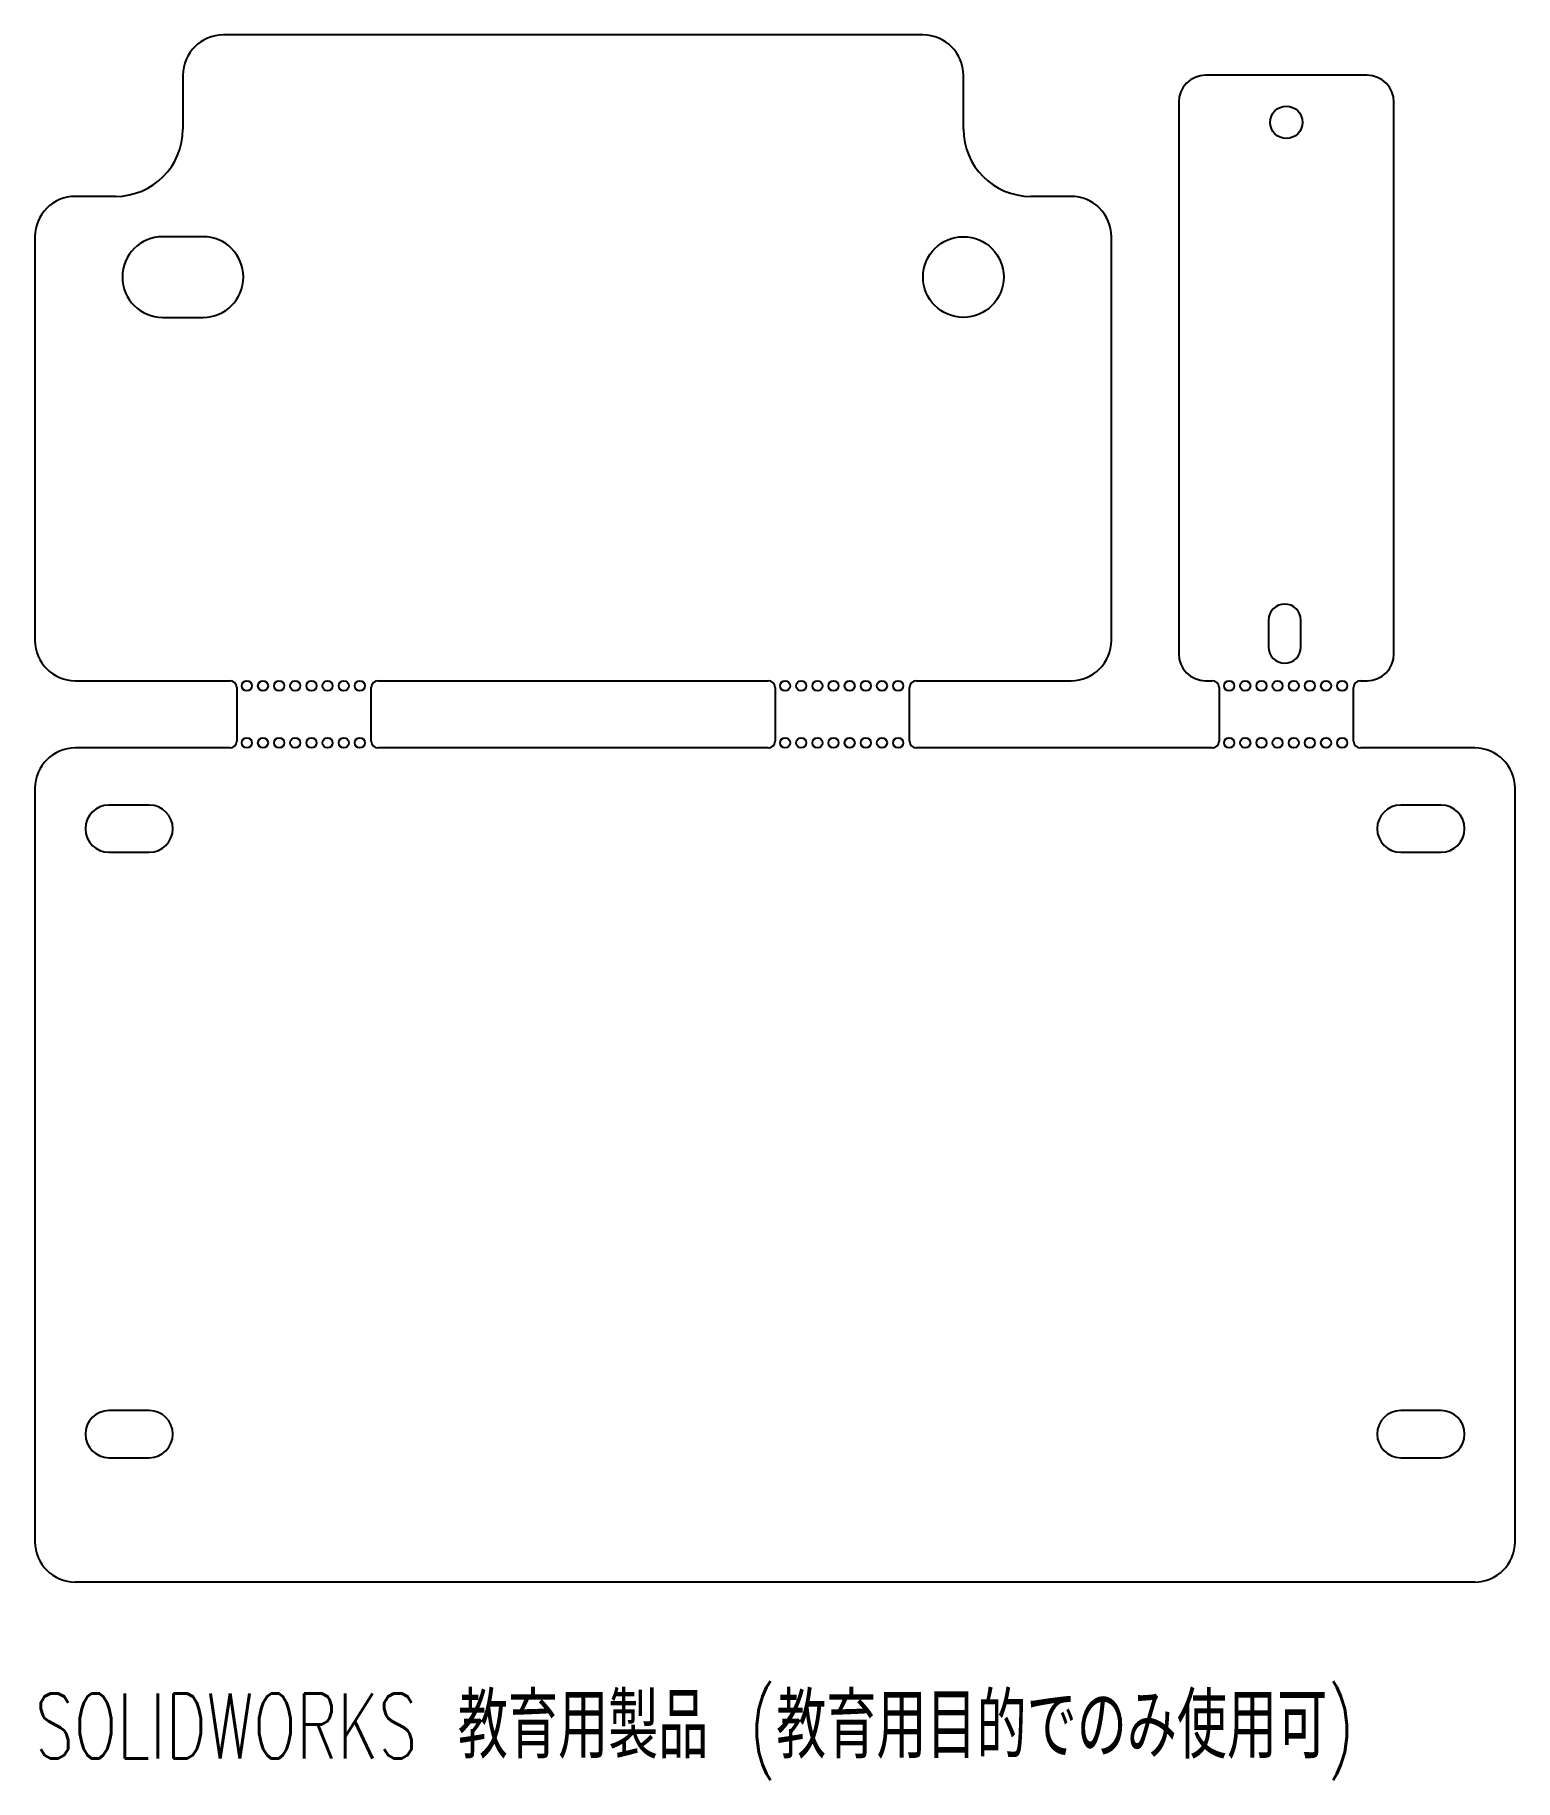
# Model space of a CAD drawing. Header units: millimetres. Extents: x -55 to 55, y -44 to 86.
import ezdxf

# ---------------------------------------------------------------- set-up
doc = ezdxf.new("R2010")
doc.units = ezdxf.units.MM
doc.styles.add('SLDTEXTSTYLE0', font='TXT', dxfattribs={"width": 0.7, "bigfont": 'bigfont'})

msp = doc.modelspace()

# ---------------------------------------------------------------- linework, layer by layer
at = {"color": 7, "linetype": 'Continuous', "lineweight": 25}
for p, q in [((11, 85.5), (-41, 85.5)), ((-44, 82.5), (-44, 78.5)), ((14, 78.5), (14, 82.5)), ((44, 82.5), (32, 82.5)), ((30, 80.5), (30, 39.5)), ((46, 39.5), (46, 80.5)), ((-49, 73.5), (-52, 73.5)), ((22, 73.5), (19, 73.5)), ((-55, 70.5), (-55, 40.5)), ((-42.5, 70.5), (-45.5, 70.5)), ((25, 40.5), (25, 70.5)), ((-45.5, 64.5), (-42.5, 64.5)), ((36.68, 42), (36.68, 40)), ((39.08, 40), (39.08, 42)), ((-52, 37.5), (-40.5, 37.5)), ((-40, 37), (-40, 33)), ((-30, 33), (-30, 37)), ((-29.5, 37.5), (-0.5, 37.5)), ((0, 37), (0, 33)), ((10, 33), (10, 37)), ((10.5, 37.5), (22, 37.5)), ((32, 37.5), (32.5, 37.5)), ((33, 37), (33, 33)), ((43, 33), (43, 37)), ((43.5, 37.5), (44, 37.5)), ((-40.5, 32.5), (-52, 32.5)), ((-0.5, 32.5), (-29.5, 32.5)), ((32.5, 32.5), (10.5, 32.5)), ((52, 32.5), (43.5, 32.5)), ((-55, 29.5), (-55, -26.5)), ((55, -26.5), (55, 29.5)), ((-46.5, 28.25), (-49.5, 28.25)), ((49.5, 28.25), (46.5, 28.25)), ((-49.5, 24.75), (-46.5, 24.75)), ((46.5, 24.75), (49.5, 24.75)), ((-46.5, -16.75), (-49.5, -16.75)), ((49.5, -16.75), (46.5, -16.75)), ((-49.5, -20.25), (-46.5, -20.25)), ((46.5, -20.25), (49.5, -20.25)), ((52, -29.5), (-52, -29.5))]:
    msp.add_line(p, q, dxfattribs=at)
for centre, radius in [((38, 79), 1.2), ((14, 67.5), 3), ((-39.25, 37.12), 0.375), ((-38.05, 37.12), 0.375), ((-36.85, 37.12), 0.375), ((-35.65, 37.12), 0.375), ((-34.45, 37.12), 0.375), ((-33.25, 37.12), 0.375), ((-32.05, 37.12), 0.375), ((-30.85, 37.12), 0.375), ((0.75, 37.12), 0.375), ((1.95, 37.12), 0.375), ((3.15, 37.12), 0.375), ((4.35, 37.12), 0.375), ((5.55, 37.12), 0.375), ((6.75, 37.12), 0.375), ((7.95, 37.12), 0.375), ((9.15, 37.12), 0.375), ((33.75, 37.12), 0.375), ((34.95, 37.12), 0.375), ((36.15, 37.12), 0.375), ((37.35, 37.12), 0.375), ((38.55, 37.12), 0.375), ((39.75, 37.12), 0.375), ((40.95, 37.12), 0.375), ((42.15, 37.12), 0.375), ((-39.25, 32.88), 0.375), ((-38.05, 32.88), 0.375), ((-36.85, 32.88), 0.375), ((-35.65, 32.88), 0.375), ((-34.45, 32.88), 0.375), ((-33.25, 32.88), 0.375), ((-32.05, 32.88), 0.375), ((-30.85, 32.88), 0.375), ((0.75, 32.88), 0.375), ((1.95, 32.88), 0.375), ((3.15, 32.88), 0.375), ((4.35, 32.88), 0.375), ((5.55, 32.88), 0.375), ((6.75, 32.88), 0.375), ((7.95, 32.88), 0.375), ((9.15, 32.88), 0.375), ((33.75, 32.88), 0.375), ((34.95, 32.88), 0.375), ((36.15, 32.88), 0.375), ((37.35, 32.88), 0.375), ((38.55, 32.88), 0.375), ((39.75, 32.88), 0.375), ((40.95, 32.88), 0.375), ((42.15, 32.88), 0.375)]:
    msp.add_circle(centre, radius, dxfattribs=at)
for centre, radius, start, end in [((-41, 82.5), 3, 90, 180), ((11, 82.5), 3, 0, 90), ((32, 80.5), 2, 90, 180), ((44, 80.5), 2, 0, 90), ((-49, 78.5), 5, 270, 0), ((19, 78.5), 5, 180, 270), ((-52, 70.5), 3, 90, 180), ((22, 70.5), 3, 0, 90), ((-45.5, 67.5), 3, 90, 270), ((-42.5, 67.5), 3, 270, 90), ((37.88, 42), 1.2, 0, 180), ((-52, 40.5), 3, 180, 270), ((22, 40.5), 3, 270, 0), ((32, 39.5), 2, 180, 270), ((37.88, 40), 1.2, 180, 0), ((44, 39.5), 2, 270, 0), ((-40.5, 37), 0.5, 0, 90), ((-29.5, 37), 0.5, 90, 180), ((-0.5, 37), 0.5, 0, 90), ((10.5, 37), 0.5, 90, 180), ((32.5, 37), 0.5, 0, 90), ((43.5, 37), 0.5, 90, 180), ((-52, 29.5), 3, 90, 180), ((-40.5, 33), 0.5, 270, 0), ((-29.5, 33), 0.5, 180, 270), ((-0.5, 33), 0.5, 270, 0), ((10.5, 33), 0.5, 180, 270), ((32.5, 33), 0.5, 270, 0), ((43.5, 33), 0.5, 180, 270), ((52, 29.5), 3, 0, 90), ((-49.5, 26.5), 1.75, 90, 270), ((-46.5, 26.5), 1.75, 270, 90), ((46.5, 26.5), 1.75, 90, 270), ((49.5, 26.5), 1.75, 270, 90), ((-49.5, -18.5), 1.75, 90, 270), ((-46.5, -18.5), 1.75, 270, 90), ((46.5, -18.5), 1.75, 90, 270), ((49.5, -18.5), 1.75, 270, 90), ((-52, -26.5), 3, 180, 270), ((52, -26.5), 3, 270, 0)]:
    msp.add_arc(centre, radius, start, end, dxfattribs=at)

# ---------------------------------------------------------------- texts
at = {"color": 7, "linetype": 'Continuous', "insert": (-55, -37.77), "char_height": 4.8336, "attachment_point": 1, "style": 'SLDTEXTSTYLE0'}
msp.add_mtext('SOLIDWORKS 教育用製品 (教育用目的でのみ使用可)', dxfattribs=at)

doc.saveas('drawing.dxf')
